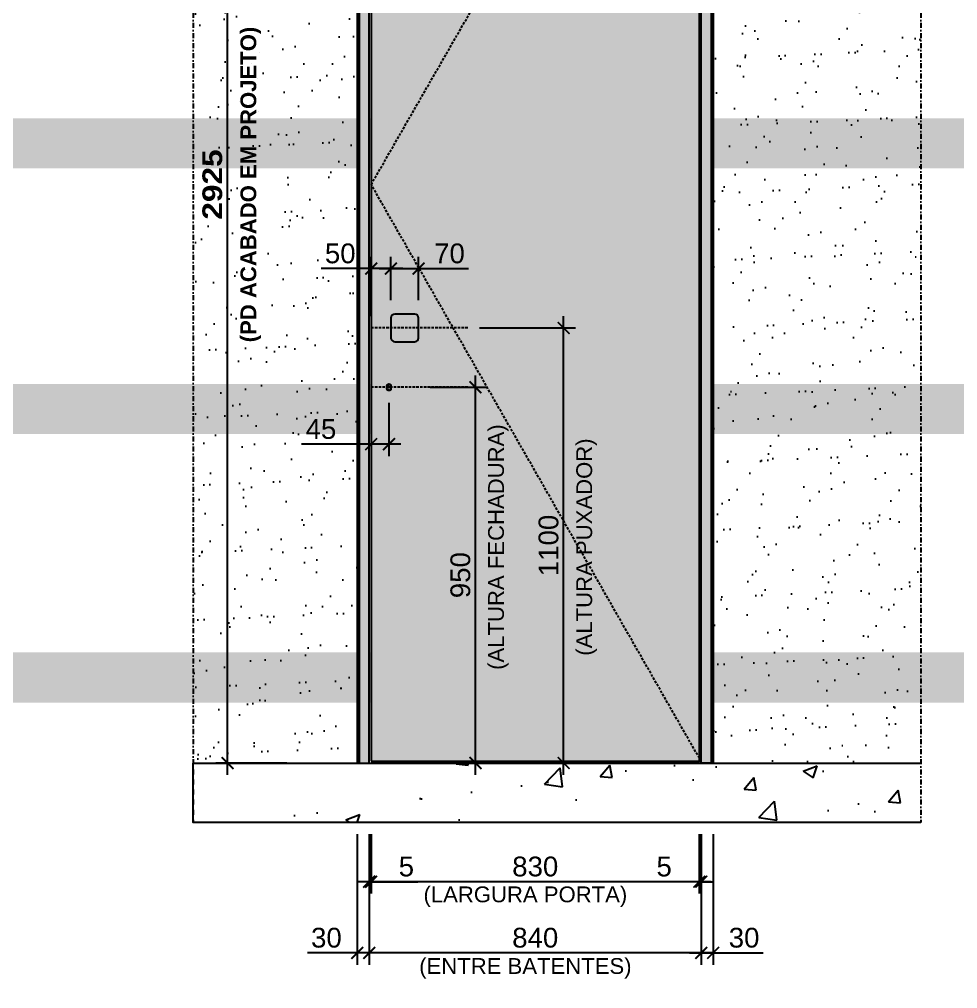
# Model space of a CAD drawing. Header units: millimetres. Extents: x -63251 to 507826, y 5339 to 217512.
# Drawn here: x 107830 to 110203, y 105675 to 108126 of the extents above; entities that cross this region are included whole.
import ezdxf
from ezdxf import colors
from ezdxf.entities.mleader import LeaderData, LeaderLine
from ezdxf.math import Vec2, Vec3

# ---------------------------------------------------------------- set-up
doc = ezdxf.new("R2010")
doc.units = ezdxf.units.MM
doc.header["$PDMODE"] = 3
doc.linetypes.add('TRAÇO 1-1', pattern=[9.525, 6.35, -3.175])
doc.linetypes.add('TRAÇO E PONTO 1-1', pattern=[25.4, 12.7, -6.35, 0, -6.35])
for name, color, linetype in [('COTAS', 9, 'Continuous'), ('FERRAGEM', 3, 'Continuous'), ('HACHURA', 21, 'Continuous'), ('LAYOUT', 4, 'Continuous'), ('MARCENARIA', 4, 'Continuous'), ('MARCENARIA . M', 4, 'Continuous'), ('PAREDE', 94, 'Continuous'), ('PROJEÇÃO', 8, 'Continuous'), ('TEXTO TRAÇO PONTO', 105, 'TRAÇO E PONTO 1-1')]:
    doc.layers.add(name, color=color, linetype=linetype)
doc.styles.add('1-1', font='arial.ttf', dxfattribs={"height": 0.2})
doc.styles.add('MEDIDA OFICIAL', font='ariblk.ttf')
doc.styles.add('PADRÃO', font='arial.ttf')
doc.dimstyles.new('1-20', dxfattribs={"dimscale": 20, "dimtxt": 2.5, "dimasz": 1.5, "dimexe": 1.5, "dimexo": 1.5, "dimtad": 1, "dimtxsty": 'PADRÃO', "dimblk": 'ARCHTICK', "dimcen": 2.5, "dimdle": 1.5, "dimclrd": 9, "dimclre": 9, "dimclrt": 6, "dimadec": 0, "dimazin": 0, "dimtfac": 1, "dimtmove": 0, "dimatfit": 3, "dimfxl": 1.25, "dimlwd": -1, "dimlwe": -1, "dimarcsym": 0})
doc.dimstyles.new('Med. Ofic.1-20', dxfattribs={"dimscale": 20, "dimtxt": 2.5, "dimasz": 1.5, "dimexe": 1.5, "dimexo": 1.5, "dimtad": 1, "dimtxsty": 'MEDIDA OFICIAL', "dimblk": 'ARCHTICK', "dimcen": 2.5, "dimdle": 1.5, "dimclrd": 9, "dimclre": 9, "dimclrt": 10, "dimadec": 0, "dimazin": 0, "dimtfac": 1, "dimtmove": 0, "dimatfit": 3, "dimfxl": 1.25, "dimlwd": -1, "dimlwe": -1, "dimarcsym": 0})

# ---------------------------------------------------------------- blocks, each defined once
blk = doc.blocks.new('_ArchTick')
at = {"color": 0, "linetype": 'ByBlock', "const_width": 0.15}
blk.add_lwpolyline([(-0.5, -0.5), (0.5, 0.5)], dxfattribs=at)
blk = doc.blocks.new('*D1416')
at = {"layer": 'Defpoints', "color": 0, "transparency": 16777216}
for p in [(108964.1, 107345.7), (109206.5, 107345.7), (109061.7, 106245.7)]:
    blk.add_point(p, dxfattribs=at)
at = {"layer": 'PAREDE', "color": 9, "transparency": 16777216}
for p, q in [((109206.5, 106215.7), (109206.5, 107375.7)), ((108994.1, 107345.7), (109236.5, 107345.7)), ((109091.7, 106245.7), (109236.5, 106245.7))]:
    blk.add_line(p, q, dxfattribs=at)
at = {"layer": 'PAREDE', "color": 9, "transparency": 16777216, "xscale": 30, "yscale": 30, "zscale": 30}
for p, rotation in [((109206.5, 107345.7), 90), ((109206.5, 106245.7), 270)]:
    blk.add_blockref('_ArchTick', p, dxfattribs=dict(at, rotation=rotation))
at = {"layer": 'PAREDE', "color": 6, "transparency": 16777216, "insert": (109168.5, 106795.7), "char_height": 50, "attachment_point": 5, "rotation": 90, "style": 'PADRÃO'}
blk.add_mtext('1100', dxfattribs=at)
blk = doc.blocks.new('*D1417')
at = {"layer": 'COTAS', "color": 9, "linetype": 'Continuous', "ltscale": 0.4, "transparency": 16777216}
blk.add_line((108356.6, 106215.7), (108356.6, 109200.7), dxfattribs=at)
at = {"layer": 'COTAS', "color": 9, "ltscale": 0.4, "transparency": 16777216}
for p, q in [((108506.6, 109170.7), (108326.6, 109170.7)), ((108506.6, 106245.7), (108326.6, 106245.7))]:
    blk.add_line(p, q, dxfattribs=at)
at = {"layer": 'Defpoints', "color": 0, "ltscale": 0.4, "transparency": 16777216}
for p in [(108356.6, 109170.7), (108536.6, 109170.7), (108536.6, 106245.7)]:
    blk.add_point(p, dxfattribs=at)
at = {"layer": 'COTAS', "color": 9, "ltscale": 0.4, "transparency": 16777216, "xscale": 30, "yscale": 30, "zscale": 30}
for p, rotation in [((108356.6, 109170.7), 90), ((108356.6, 106245.7), 270)]:
    blk.add_blockref('_ArchTick', p, dxfattribs=dict(at, rotation=rotation))
at = {"layer": 'COTAS', "color": 10, "ltscale": 0.4, "transparency": 16777216, "insert": (108318.2, 107708.2), "char_height": 50, "attachment_point": 5, "rotation": 90, "style": 'MEDIDA OFICIAL'}
blk.add_mtext('2925', dxfattribs=at)
blk = doc.blocks.new('*D1418')
at = {"layer": 'Defpoints', "color": 0, "transparency": 16777216}
for p in [(108719.7, 106095.7), (109549.7, 106095.7), (108719.7, 105945.7)]:
    blk.add_point(p, dxfattribs=at)
at = {"layer": 'PAREDE', "color": 9, "transparency": 16777216}
for p, q in [((108719.7, 106065.7), (108719.7, 105915.7)), ((109549.7, 106065.7), (109549.7, 105915.7)), ((109579.7, 105945.7), (108689.7, 105945.7))]:
    blk.add_line(p, q, dxfattribs=at)
at = {"layer": 'PAREDE', "color": 9, "transparency": 16777216, "xscale": 30, "yscale": 30, "zscale": 30, "rotation": 180}
blk.add_blockref('_ArchTick', (108719.7, 105945.7), dxfattribs=at)
at = {"layer": 'PAREDE', "color": 9, "transparency": 16777216, "xscale": 30, "yscale": 30, "zscale": 30}
blk.add_blockref('_ArchTick', (109549.7, 105945.7), dxfattribs=at)
at = {"layer": 'PAREDE', "color": 6, "transparency": 16777216, "insert": (109134.7, 105983.8), "char_height": 50, "attachment_point": 5, "style": 'PADRÃO'}
blk.add_mtext('830', dxfattribs=at)
blk = doc.blocks.new('*D1419')
at = {"layer": 'Defpoints', "color": 0, "transparency": 16777216}
for p in [(108714.7, 106095.7), (108719.7, 106095.7), (108719.7, 105945.7)]:
    blk.add_point(p, dxfattribs=at)
at = {"layer": 'PAREDE', "color": 9, "transparency": 16777216}
for p, q in [((108714.7, 106065.7), (108714.7, 105915.7)), ((108719.7, 106065.7), (108719.7, 105915.7)), ((108714.7, 105945.7), (108684.7, 105945.7)), ((108714.7, 105945.7), (108719.7, 105945.7)), ((108719.7, 105945.7), (108837.9, 105945.7))]:
    blk.add_line(p, q, dxfattribs=at)
at = {"layer": 'PAREDE', "color": 9, "transparency": 16777216, "xscale": 30, "yscale": 30, "zscale": 30}
blk.add_blockref('_ArchTick', (108714.7, 105945.7), dxfattribs=at)
at = {"layer": 'PAREDE', "color": 9, "transparency": 16777216, "xscale": 30, "yscale": 30, "zscale": 30, "rotation": 180}
blk.add_blockref('_ArchTick', (108719.7, 105945.7), dxfattribs=at)
at = {"layer": 'PAREDE', "color": 6, "transparency": 16777216, "insert": (108808.8, 105983.7), "char_height": 50, "attachment_point": 5, "style": 'PADRÃO'}
blk.add_mtext('5', dxfattribs=at)
blk = doc.blocks.new('*D1420')
at = {"layer": 'Defpoints', "color": 0, "transparency": 16777216}
for p in [(109549.7, 106095.7), (109554.7, 106095.7), (109549.7, 105945.7)]:
    blk.add_point(p, dxfattribs=at)
at = {"layer": 'PAREDE', "color": 9, "transparency": 16777216}
for p, q in [((109549.7, 106065.7), (109549.7, 105915.7)), ((109554.7, 106065.7), (109554.7, 105915.7)), ((109549.7, 105945.7), (109431.6, 105945.7)), ((109554.7, 105945.7), (109549.7, 105945.7)), ((109554.7, 105945.7), (109584.7, 105945.7))]:
    blk.add_line(p, q, dxfattribs=at)
at = {"layer": 'PAREDE', "color": 9, "transparency": 16777216, "xscale": 30, "yscale": 30, "zscale": 30}
blk.add_blockref('_ArchTick', (109549.7, 105945.7), dxfattribs=at)
at = {"layer": 'PAREDE', "color": 9, "transparency": 16777216, "xscale": 30, "yscale": 30, "zscale": 30, "rotation": 180}
blk.add_blockref('_ArchTick', (109554.7, 105945.7), dxfattribs=at)
at = {"layer": 'PAREDE', "color": 6, "transparency": 16777216, "insert": (109460.7, 105983.7), "char_height": 50, "attachment_point": 5, "style": 'PADRÃO'}
blk.add_mtext('5', dxfattribs=at)
blk = doc.blocks.new('*D1421')
at = {"layer": 'Defpoints', "color": 0, "transparency": 16777216}
for p in [(108714.7, 105945.7), (109554.7, 105945.7), (108714.7, 105765.7)]:
    blk.add_point(p, dxfattribs=at)
at = {"layer": 'PAREDE', "color": 9, "transparency": 16777216}
for p, q in [((108714.7, 105915.7), (108714.7, 105735.7)), ((109554.7, 105915.7), (109554.7, 105735.7)), ((109584.7, 105765.7), (108684.7, 105765.7))]:
    blk.add_line(p, q, dxfattribs=at)
at = {"layer": 'PAREDE', "color": 9, "transparency": 16777216, "xscale": 30, "yscale": 30, "zscale": 30, "rotation": 180}
blk.add_blockref('_ArchTick', (108714.7, 105765.7), dxfattribs=at)
at = {"layer": 'PAREDE', "color": 9, "transparency": 16777216, "xscale": 30, "yscale": 30, "zscale": 30}
blk.add_blockref('_ArchTick', (109554.7, 105765.7), dxfattribs=at)
at = {"layer": 'PAREDE', "color": 6, "transparency": 16777216, "insert": (109134.7, 105803.8), "char_height": 50, "attachment_point": 5, "style": 'PADRÃO'}
blk.add_mtext('840', dxfattribs=at)
blk = doc.blocks.new('*D1422')
at = {"layer": 'Defpoints', "color": 0, "transparency": 16777216}
for p in [(108839.7, 107495.7), (108769.7, 107385.7), (108839.7, 107385.7)]:
    blk.add_point(p, dxfattribs=at)
at = {"layer": 'PAREDE', "color": 9, "transparency": 16777216}
for p, q in [((108769.7, 107415.7), (108769.7, 107525.7)), ((108839.7, 107415.7), (108839.7, 107525.7)), ((108739.7, 107495.7), (108839.7, 107495.7)), ((108839.7, 107495.7), (108965.8, 107495.7))]:
    blk.add_line(p, q, dxfattribs=at)
at = {"layer": 'PAREDE', "color": 9, "transparency": 16777216, "xscale": 30, "yscale": 30, "zscale": 30, "rotation": 180}
blk.add_blockref('_ArchTick', (108769.7, 107495.7), dxfattribs=at)
at = {"layer": 'PAREDE', "color": 9, "transparency": 16777216, "xscale": 30, "yscale": 30, "zscale": 30}
blk.add_blockref('_ArchTick', (108839.7, 107495.7), dxfattribs=at)
at = {"layer": 'PAREDE', "color": 6, "transparency": 16777216, "insert": (108917.8, 107533.8), "char_height": 50, "attachment_point": 5, "style": 'PADRÃO'}
blk.add_mtext('70', dxfattribs=at)
blk = doc.blocks.new('*D1423')
at = {"layer": 'Defpoints', "color": 0, "transparency": 16777216}
for p in [(108719.7, 107495.7), (108769.7, 107385.7), (108719.7, 107345.7)]:
    blk.add_point(p, dxfattribs=at)
at = {"layer": 'PAREDE', "color": 9, "transparency": 16777216}
for p, q in [((108719.7, 107375.7), (108719.7, 107525.7)), ((108769.7, 107415.7), (108769.7, 107525.7)), ((108719.7, 107495.7), (108593.3, 107495.7)), ((108799.7, 107495.7), (108719.7, 107495.7))]:
    blk.add_line(p, q, dxfattribs=at)
at = {"layer": 'PAREDE', "color": 9, "transparency": 16777216, "xscale": 30, "yscale": 30, "zscale": 30, "rotation": 180}
blk.add_blockref('_ArchTick', (108719.7, 107495.7), dxfattribs=at)
at = {"layer": 'PAREDE', "color": 9, "transparency": 16777216, "xscale": 30, "yscale": 30, "zscale": 30}
blk.add_blockref('_ArchTick', (108769.7, 107495.7), dxfattribs=at)
at = {"layer": 'PAREDE', "color": 6, "transparency": 16777216, "insert": (108641.5, 107533.8), "char_height": 50, "attachment_point": 5, "style": 'PADRÃO'}
blk.add_mtext('50', dxfattribs=at)
blk = doc.blocks.new('*D1424')
at = {"layer": 'Defpoints', "color": 0, "transparency": 16777216}
for p in [(108719.7, 107195.7), (108764.7, 107186.3), (108719.7, 107051.9)]:
    blk.add_point(p, dxfattribs=at)
at = {"layer": 'PAREDE', "color": 9, "transparency": 16777216}
for p, q in [((108719.7, 107165.7), (108719.7, 107021.9)), ((108764.7, 107156.3), (108764.7, 107021.9)), ((108719.7, 107051.9), (108543.2, 107051.9)), ((108794.7, 107051.9), (108719.7, 107051.9))]:
    blk.add_line(p, q, dxfattribs=at)
at = {"layer": 'PAREDE', "color": 9, "transparency": 16777216, "xscale": 30, "yscale": 30, "zscale": 30, "rotation": 180}
blk.add_blockref('_ArchTick', (108719.7, 107051.9), dxfattribs=at)
at = {"layer": 'PAREDE', "color": 9, "transparency": 16777216, "xscale": 30, "yscale": 30, "zscale": 30}
blk.add_blockref('_ArchTick', (108764.7, 107051.9), dxfattribs=at)
at = {"layer": 'PAREDE', "color": 6, "transparency": 16777216, "insert": (108592.7, 107089.8), "char_height": 50, "attachment_point": 5, "style": 'PADRÃO'}
blk.add_mtext('45', dxfattribs=at)
blk = doc.blocks.new('*D1425')
at = {"layer": 'Defpoints', "color": 0, "transparency": 16777216}
for p in [(108684.7, 106095.7), (108714.7, 106095.7), (108684.7, 105765.7)]:
    blk.add_point(p, dxfattribs=at)
at = {"layer": 'PAREDE', "color": 9, "transparency": 16777216}
for p, q in [((108684.7, 106065.7), (108684.7, 105735.7)), ((108714.7, 106065.7), (108714.7, 105735.7)), ((108684.7, 105765.7), (108558.3, 105765.7)), ((108744.7, 105765.7), (108684.7, 105765.7))]:
    blk.add_line(p, q, dxfattribs=at)
at = {"layer": 'PAREDE', "color": 9, "transparency": 16777216, "xscale": 30, "yscale": 30, "zscale": 30, "rotation": 180}
blk.add_blockref('_ArchTick', (108684.7, 105765.7), dxfattribs=at)
at = {"layer": 'PAREDE', "color": 9, "transparency": 16777216, "xscale": 30, "yscale": 30, "zscale": 30}
blk.add_blockref('_ArchTick', (108714.7, 105765.7), dxfattribs=at)
at = {"layer": 'PAREDE', "color": 6, "transparency": 16777216, "insert": (108606.5, 105803.8), "char_height": 50, "attachment_point": 5, "style": 'PADRÃO'}
blk.add_mtext('30', dxfattribs=at)
blk = doc.blocks.new('*D1426')
at = {"layer": 'Defpoints', "color": 0, "transparency": 16777216}
for p in [(109554.7, 106095.7), (109584.7, 106095.7), (109584.7, 105765.7)]:
    blk.add_point(p, dxfattribs=at)
at = {"layer": 'PAREDE', "color": 9, "transparency": 16777216}
for p, q in [((109554.7, 106065.7), (109554.7, 105735.7)), ((109584.7, 106065.7), (109584.7, 105735.7)), ((109524.7, 105765.7), (109584.7, 105765.7)), ((109584.7, 105765.7), (109711.2, 105765.7))]:
    blk.add_line(p, q, dxfattribs=at)
at = {"layer": 'PAREDE', "color": 9, "transparency": 16777216, "xscale": 30, "yscale": 30, "zscale": 30, "rotation": 180}
blk.add_blockref('_ArchTick', (109554.7, 105765.7), dxfattribs=at)
at = {"layer": 'PAREDE', "color": 9, "transparency": 16777216, "xscale": 30, "yscale": 30, "zscale": 30}
blk.add_blockref('_ArchTick', (109584.7, 105765.7), dxfattribs=at)
at = {"layer": 'PAREDE', "color": 6, "transparency": 16777216, "insert": (109662.9, 105803.8), "char_height": 50, "attachment_point": 5, "style": 'PADRÃO'}
blk.add_mtext('30', dxfattribs=at)
blk = doc.blocks.new('*D1434')
at = {"layer": 'Defpoints', "color": 0, "transparency": 16777216}
for p in [(108838.7, 107195.7), (108983.5, 107195.7), (108838.7, 106245.7)]:
    blk.add_point(p, dxfattribs=at)
at = {"layer": 'PAREDE', "color": 9, "transparency": 16777216}
for p, q in [((108983.5, 106215.7), (108983.5, 107225.7)), ((108868.7, 107195.7), (109013.5, 107195.7)), ((108868.7, 106245.7), (109013.5, 106245.7))]:
    blk.add_line(p, q, dxfattribs=at)
at = {"layer": 'PAREDE', "color": 9, "transparency": 16777216, "xscale": 30, "yscale": 30, "zscale": 30}
for p, rotation in [((108983.5, 107195.7), 90), ((108983.5, 106245.7), 270)]:
    blk.add_blockref('_ArchTick', p, dxfattribs=dict(at, rotation=rotation))
at = {"layer": 'PAREDE', "color": 6, "transparency": 16777216, "insert": (108945.5, 106720.7), "char_height": 50, "attachment_point": 5, "rotation": 90, "style": 'PADRÃO'}
blk.add_mtext('950', dxfattribs=at)

msp = doc.modelspace()

# ---------------------------------------------------------------- hatches: boundary and pattern name
at = {"layer": 'HACHURA', "ltscale": 0.3}
h = msp.add_hatch(dxfattribs=at)
h.set_pattern_fill('AR-SAND', color=4, scale=2.5, angle=45)
h.set_pattern_definition([(82.5, (-169916.42, 42769.01), (-89.345337, 83.688372), [0, -96.52, 0, -107.95, 0, -103.1875]), (52.5, (-169916.42, 42769.01), (-47.25273, 206.18321), [0, -52.07, 0, -86.995, 0, -33.3375]), (12.5, (-169971.65, 42713.78), (139.574956, 140.083078), [0, -31.75, 0, -114.3, 0, -149.225]), (2.5, (-169971.65, 42713.78), (95.57028, 174.3877), [0, -15.875, 0, -74.93, 0, -85.725])])
h.paths.add_polyline_path([(110109.731, 109170.735), (108684.737, 109170.735), (108684.737, 106245.735), (110109.731, 106245.735)])
h.paths.add_polyline_path([(108269.743, 106245.735), (109584.736, 106245.735), (109584.736, 109170.735), (108269.743, 109170.735)])
at = {"layer": 'HACHURA', "true_color": 0xba9673}
h = msp.add_hatch(color=33, dxfattribs=at)
h.dxf.hatch_style = 1
h.paths.add_polyline_path([(108714.737, 106245.735), (108684.737, 106245.735), (108684.737, 109170.735), (108714.737, 109170.735)])
h = msp.add_hatch(color=33, dxfattribs=at)
h.dxf.hatch_style = 1
h.paths.add_polyline_path([(108719.737, 106250.735), (109549.736, 106250.735), (109549.736, 109165.734), (108719.737, 109165.734)])
h = msp.add_hatch(color=33, dxfattribs=at)
h.dxf.hatch_style = 1
h.paths.add_polyline_path([(109554.736, 106245.735), (109584.736, 106245.735), (109584.736, 109170.735), (109554.736, 109170.735)])
at = {"layer": 'HACHURA'}
h = msp.add_hatch(dxfattribs=at)
h.set_pattern_fill('AR-CONC', color=21, scale=2)
h.set_pattern_definition([(50, (67593.6, 83543.6), (364.3693, -31.8782), [38.1, -419.1]), (355, (67593.6, 83543.6), (-70.4868, 382.1137), [30.48, -335.2812]), (100.45144, (67623.96, 83540.95), (293.8825, 350.2355), [32.38, -356.1805]), (46.1842, (67593.6, 83645.2), (542.158, -84.0847), [57.15, -628.65]), (96.6356, (67638.8, 83638.2), (474.808, 494.852), [48.57, -534.271]), (351.1842, (67593.6, 83645.2), (474.808, 494.852), [45.72, -502.9195]), (21, (67644.4, 83619.8), (303.2288, -204.5304), [38.1, -419.1]), (326, (67644.4, 83619.8), (123.604, 368.376), [30.48, -335.28]), (71.45144, (67669.67, 83602.76), (426.8328, 163.8455), [32.38, -356.18]), (37.5, (67593.6, 83543.6), (6.1772, 169.11008), [0, -331.216, 0, -340.36, 0, -336.55]), (7.5, (67593.6, 83543.6), (133.6393, 200.36115), [0, -194.056, 0, -323.596, 0, -128.27]), (327.5, (67480.32, 83543.6), (271.1812, -11.4575), [0, -127, 0, -396.24, 0, -525.78]), (317.5, (67429.52, 83543.6), (296.2584, 50.853), [0, -165.1, 0, -263.144, 0, -373.38])])
h.paths.add_polyline_path([(110109.731, 106245.735), (110109.731, 106095.735), (108267.743, 106095.735), (108267.743, 106245.735)])

# ---------------------------------------------------------------- linework, layer by layer
at = {"layer": 'FERRAGEM'}
msp.add_lwpolyline([(108764.737, 107187.235), (108764.737, 107187.235, -0.41421356), (108759.737, 107192.235), (108759.737, 107199.235, -0.41421356), (108764.737, 107204.235), (108764.737, 107204.235, -0.41421356), (108769.737, 107199.235), (108769.737, 107192.235, -0.41421356)], format="xyb", close=True, dxfattribs=at)
at = {"layer": 'LAYOUT', "color": 10, "linetype": 'TRAÇO E PONTO 1-1', "ltscale": 0.5}
for p, q in [((108764.737, 107186.325), (108764.737, 107205.144)), ((108770.704, 107195.735), (108758.769, 107195.735))]:
    msp.add_line(p, q, dxfattribs=at)
at = {"layer": 'MARCENARIA'}
for points in [[(108714.737, 109170.735), (108689.737, 109170.735), (108689.737, 106245.735), (108714.737, 106245.735)], [(109554.736, 109170.735), (109579.736, 109170.735), (109579.736, 106245.735), (109554.736, 106245.735)]]:
    msp.add_lwpolyline(points, close=True, dxfattribs=at)
at = {"layer": 'MARCENARIA . M'}
msp.add_lwpolyline([(108719.737, 106250.735), (109549.736, 106250.735), (109549.736, 109165.734), (108719.737, 109165.734)], close=True, dxfattribs=at)
msp.add_lwpolyline([(108779.737, 107310.735), (108829.737, 107310.735, 0.41421356), (108839.737, 107320.735), (108839.737, 107370.735, 0.41421356), (108829.737, 107380.735), (108779.737, 107380.735, 0.41421356), (108769.737, 107370.735), (108769.737, 107320.735, 0.41421356)], format="xyb", close=True, dxfattribs=at)
at = {"layer": 'PAREDE'}
for p, q in [((108684.737, 106245.735), (108684.737, 109170.735)), ((109584.736, 109170.735), (109584.736, 106245.735))]:
    msp.add_line(p, q, dxfattribs=at)
at = {"layer": 'PAREDE', "color": 10, "linetype": 'TRAÇO 1-1'}
for p, q in [((108964.119, 107345.735), (108719.737, 107345.735)), ((108964.119, 107195.735), (108719.737, 107195.735))]:
    msp.add_line(p, q, dxfattribs=at)
at = {"layer": 'PAREDE'}
msp.add_lwpolyline([(110109.731, 106095.735), (108269.743, 106095.735), (108269.743, 106245.735), (110109.731, 106245.735)], dxfattribs=at)
at = {"layer": 'PROJEÇÃO', "color": 21, "linetype": 'TRAÇO 1-1'}
msp.add_lwpolyline([(109549.736, 106257.735), (108719.737, 107708.235), (109549.736, 109150.735)], dxfattribs=at)
at = {"layer": 'TEXTO TRAÇO PONTO'}
for p, q in [((108269.743, 109595.735), (108269.743, 106095.735)), ((110109.731, 109595.735), (110109.731, 106095.735))]:
    msp.add_line(p, q, dxfattribs=at)

# ---------------------------------------------------------------- texts
at = {"layer": 'COTAS', "color": 6, "char_height": 40, "rotation": 90, "style": 'PADRÃO'}
for s, insert, width, attachment_point in [('{\\fArial|b1|i0|c0|p34;\\C10;(PD ACABADO EM PROJETO)}', (108389.089, 107708.235), 823.04608, 2), ('(ALTURA FECHADURA)', (109067.528, 106791.616), 1350, 8), ('(ALTURA PUXADOR)', (109290.527, 106791.616), 1350, 8)]:
    msp.add_mtext(s, dxfattribs=dict(at, insert=insert, width=width, attachment_point=attachment_point))
at = {"layer": 'COTAS', "color": 6, "char_height": 40, "width": 1348, "attachment_point": 2, "style": 'PADRÃO'}
for s, insert in [('(LARGURA PORTA)', (109109.736, 105933.643)), ('(ENTRE BATENTES)', (109109.736, 105752.567))]:
    msp.add_mtext(s, dxfattribs=dict(at, insert=insert))

# ---------------------------------------------------------------- dimensions: what is measured, and where the dimension line sits
at = {"layer": 'COTAS', "color": 7, "ltscale": 0.4, "true_color": 0xededed}
dim = msp.add_linear_dim(base=(108356.599, 109170.735), p1=(108536.599, 106245.735), p2=(108536.599, 109170.735), angle=90, dimstyle='Med. Ofic.1-20', dxfattribs=at)
dim.commit()
dim.dimension.update_dxf_attribs({"geometry": '*D1417', "text_midpoint": (108318.247, 107708.235)})
at = {"layer": 'PAREDE', "color": 2}
for base, p2, picture, middle in [((108719.737, 107495.735), (108719.737, 107345.735), '*D1423', (108641.51, 107533.763)), ((108839.737, 107495.735), (108839.737, 107385.735), '*D1422', (108917.759, 107533.763))]:
    dim = msp.add_linear_dim(base=base, p1=(108769.737, 107385.735), p2=p2, angle=180, dimstyle='1-20', dxfattribs=at)
    dim.commit()
    dim.dimension.update_dxf_attribs({"geometry": picture, "text_midpoint": middle})
at = {"layer": 'PAREDE', "color": 6}
for base, p1, p2, angle, picture, middle in [((109206.522, 107345.735), (109061.701, 106245.735), (108964.119, 107345.735), 90, '*D1416', (109168.493, 106795.735)), ((108983.523, 107195.735), (108838.703, 106245.735), (108838.703, 107195.735), 90, '*D1434', (108945.495, 106720.735)), ((108684.737, 105765.735), (108714.737, 106095.735), (108684.737, 106095.735), 180, '*D1425', (108606.527, 105803.78)), ((108719.737, 105945.735), (108714.737, 106095.735), (108719.737, 106095.735), 180, '*D1419', (108808.813, 105983.661)), ((108719.737, 105945.735), (109549.736, 106095.735), (108719.737, 106095.735), 180, '*D1418', (109134.736, 105983.78)), ((109549.736, 105945.735), (109554.736, 106095.735), (109549.736, 106095.735), 180, '*D1420', (109460.66, 105983.661)), ((108714.737, 105765.735), (109554.736, 105945.735), (108714.737, 105945.735), 180, '*D1421', (109134.736, 105803.763))]:
    dim = msp.add_linear_dim(base=base, p1=p1, p2=p2, angle=angle, dimstyle='1-20', dxfattribs=at)
    dim.commit()
    dim.dimension.update_dxf_attribs({"geometry": picture, "text_midpoint": middle})
at = {"layer": 'PAREDE', "color": 2}
dim = msp.add_linear_dim(base=(108719.737, 107051.918), p1=(108764.737, 107186.325), p2=(108719.737, 107195.735), angle=180, dimstyle='1-20', dxfattribs=at)
dim.commit()
dim.dimension.update_dxf_attribs({"geometry": '*D1424', "text_midpoint": (108592.738, 107051.918), "dimtype": 160})
at = {"layer": 'PAREDE', "color": 6}
dim = msp.add_linear_dim(base=(109584.736, 105765.735), p1=(109554.736, 106095.735), p2=(109584.736, 106095.735), dimstyle='1-20', dxfattribs=at)
dim.commit()
dim.dimension.update_dxf_attribs({"geometry": '*D1426', "text_midpoint": (109662.946, 105803.78)})

# ---------------------------------------------------------------- next in the draw order: leaders
at = {"layer": 'COTAS'}
ml = msp.add_multileader_mtext('Standard', dxfattribs=at)
ml.set_content('{\\fArial|b1|i0|c0|p34;\\C10;ATENÇÃO PARKET!\\P}PAINÉIS E PORTA RIPADOS EM {\\fArial|b1|i0|c0|p34;CABREUVA BRANCA PREMIUM 18*5+5*900 À 2200mm}', color=105, style='1-1')
ml.set_leader_properties(color=256, linetype='ByLayer', lineweight=-1)
ml.build(insert=Vec2(0, 0))
ml.multileader.update_dxf_attribs({"text_left_attachment_type": 2, "text_right_attachment_type": 2, "dogleg_length": 0.36, "arrow_head_size": 15, "scale": 200})
ctx = ml.context
ctx.base_point, ctx.scale, ctx.char_height, ctx.arrow_head_size, ctx.landing_gap_size, ctx.plane_origin = Vec3(154614.805, 108607.165), 200, 40, 15, 10, Vec3(155324.415, 108224.336)
ctx.left_attachment, ctx.right_attachment, ctx.text_align_type = 2, 2, 2
notes = []
notes.append((ctx, [(0, (1, 1, 0), (155626.214, 108607.165), (-1, 0), 144.288, [(1, [(155626.214, 107329.676), (156629.431, 107329.675)], 0, [])])]))
ctx.mtext.insert, ctx.mtext.rotation, ctx.mtext.width, ctx.mtext.alignment, ctx.mtext.flow_direction = Vec3(155471.926, 108742.718), 6.28318531, 858.66662, 3, 5
ctx.mtext.has_bg_fill, ctx.mtext.bg_color, ctx.mtext.bg_scale_factor, ctx.mtext.bg_transparency, ctx.mtext.use_window_bg_color = 1, -1023410095, 1.25, 0, 0
ml = msp.add_multileader_mtext('Standard', dxfattribs=at)
ml.set_content('{\\fArial|b1|i0|c0|p34;\\C10;ATENÇÃO PARKET!\\P}SHAFT COM FECHADURA TETRA PADO COM CHAVE PARKET', color=105, style='1-1')
ml.set_leader_properties(color=256, linetype='ByLayer', lineweight=-1)
ml.build(insert=Vec2(0, 0))
ml.multileader.update_dxf_attribs({"text_left_attachment_type": 2, "text_right_attachment_type": 2, "dogleg_length": 0.36, "arrow_head_size": 15, "scale": 200})
ctx = ml.context
ctx.base_point, ctx.scale, ctx.char_height, ctx.arrow_head_size, ctx.landing_gap_size, ctx.plane_origin = Vec3(178014.533, 106968.078, 0), 200, 40, 15, 10, Vec3(178118.922, 106712.591, 0)
ctx.left_attachment, ctx.right_attachment, ctx.text_align_type = 2, 2, 2
notes.append((ctx, [(0, (1, 1, 0), (178447.767, 106968.078, 0), (-1, 0), 60, [(0, [(178497.767, 106855.646, 0)], 0, [])])]))
ctx.mtext.insert, ctx.mtext.rotation, ctx.mtext.width, ctx.mtext.alignment, ctx.mtext.flow_direction = Vec3(178377.767, 107194.067, 0), 6.28318531, 363.38051, 3, 5
ctx.mtext.has_bg_fill, ctx.mtext.bg_color, ctx.mtext.bg_scale_factor, ctx.mtext.bg_transparency, ctx.mtext.use_window_bg_color = 1, -1023410145, 1.25, 0, 0
ml = msp.add_multileader_mtext('Standard', dxfattribs=at)
ml.set_content('{\\fArial|b1|i0|c0|p34;\\C10;ATENÇÃO PARKET!\\P}PAINÉIS RIPADOS EM {\\fArial|b1|i0|c0|p34;CABREUVA BRANCA PREMIUM 18*5+5*900 À 2200mm}', color=105, style='1-1')
ml.set_leader_properties(color=256, linetype='ByLayer', lineweight=-1)
ml.build(insert=Vec2(0, 0))
ml.multileader.update_dxf_attribs({"text_left_attachment_type": 2, "text_right_attachment_type": 2, "dogleg_length": 0.36, "arrow_head_size": 15, "scale": 200})
ctx = ml.context
ctx.base_point, ctx.scale, ctx.char_height, ctx.arrow_head_size, ctx.landing_gap_size, ctx.plane_origin = Vec3(153743.103, 106379.695), 200, 40, 15, 10, Vec3(153629.766, 106144.891)
ctx.left_attachment, ctx.right_attachment, ctx.text_align_type = 2, 2, 2
notes.append((ctx, [(0, (1, 1, 0), (154754.512, 106379.695), (-1, 0), 144.288, [(0, [(155549.301, 105905.676), (154754.512, 105320.968)], 0, [])])]))
ctx.mtext.insert, ctx.mtext.rotation, ctx.mtext.width, ctx.mtext.alignment, ctx.mtext.flow_direction = Vec3(154600.224, 106515.248), 6.28318531, 858.66662, 3, 5
ctx.mtext.has_bg_fill, ctx.mtext.bg_color, ctx.mtext.bg_scale_factor, ctx.mtext.bg_transparency, ctx.mtext.use_window_bg_color = 1, -1023410095, 1.25, 0, 0
for ctx, leaders in notes:
    for number, flags, end, landing, length, lines in leaders:
        leader = LeaderData()
        leader.index, (leader.has_last_leader_line, leader.has_dogleg_vector, leader.attachment_direction) = number, flags
        leader.last_leader_point, leader.dogleg_vector, leader.dogleg_length = Vec3(end), Vec3(landing), length
        for number, points, colour, breaks in lines:
            line = LeaderLine()
            line.index, line.vertices, line.color, line.breaks = number, Vec3.list(points), colors.encode_raw_color(colour), breaks
            leader.lines.append(line)
        ctx.leaders.append(leader)

# ---------------------------------------------------------------- next in the draw order: leaders
ml = msp.add_multileader_mtext('Standard', dxfattribs=at)
ml.set_content('{\\fArial|b1|i0|c0|p34;\\C10;ATENÇÃO PARKET!\\P}PAINÉIS E PORTA RIPADOS EM {\\fArial|b1|i0|c0|p34;CABREUVA BRANCA PREMIUM 18*5+5*900 À 2200mm}', color=105, style='1-1')
ml.set_leader_properties(color=256, linetype='ByLayer', lineweight=-1)
ml.build(insert=Vec2(0, 0))
ml.multileader.update_dxf_attribs({"text_left_attachment_type": 2, "text_right_attachment_type": 2, "dogleg_length": 0.36, "arrow_head_size": 15, "scale": 200})
ctx = ml.context
ctx.base_point, ctx.scale, ctx.char_height, ctx.arrow_head_size, ctx.landing_gap_size, ctx.plane_origin = Vec3(239512.606, 107730.417), 200, 40, 15, 10, Vec3(240222.217, 107347.587)
ctx.left_attachment, ctx.right_attachment, ctx.text_align_type = 2, 2, 2
notes = []
notes.append((ctx, [(0, (1, 1, 0), (240524.016, 107730.417), (-1, 0), 144.288, [(1, [(240524.016, 106452.927), (241527.233, 106452.926)], 0, [])])]))
ctx.mtext.insert, ctx.mtext.rotation, ctx.mtext.width, ctx.mtext.alignment, ctx.mtext.flow_direction = Vec3(240369.728, 107865.969), 6.28318531, 858.66662, 3, 5
ctx.mtext.has_bg_fill, ctx.mtext.bg_color, ctx.mtext.bg_scale_factor, ctx.mtext.bg_transparency, ctx.mtext.use_window_bg_color = 1, -1023410095, 1.25, 0, 0
for ctx, leaders in notes:
    for number, flags, end, landing, length, lines in leaders:
        leader = LeaderData()
        leader.index, (leader.has_last_leader_line, leader.has_dogleg_vector, leader.attachment_direction) = number, flags
        leader.last_leader_point, leader.dogleg_vector, leader.dogleg_length = Vec3(end), Vec3(landing), length
        for number, points, colour, breaks in lines:
            line = LeaderLine()
            line.index, line.vertices, line.color, line.breaks = number, Vec3.list(points), colors.encode_raw_color(colour), breaks
            leader.lines.append(line)
        ctx.leaders.append(leader)

doc.saveas('drawing.dxf')
